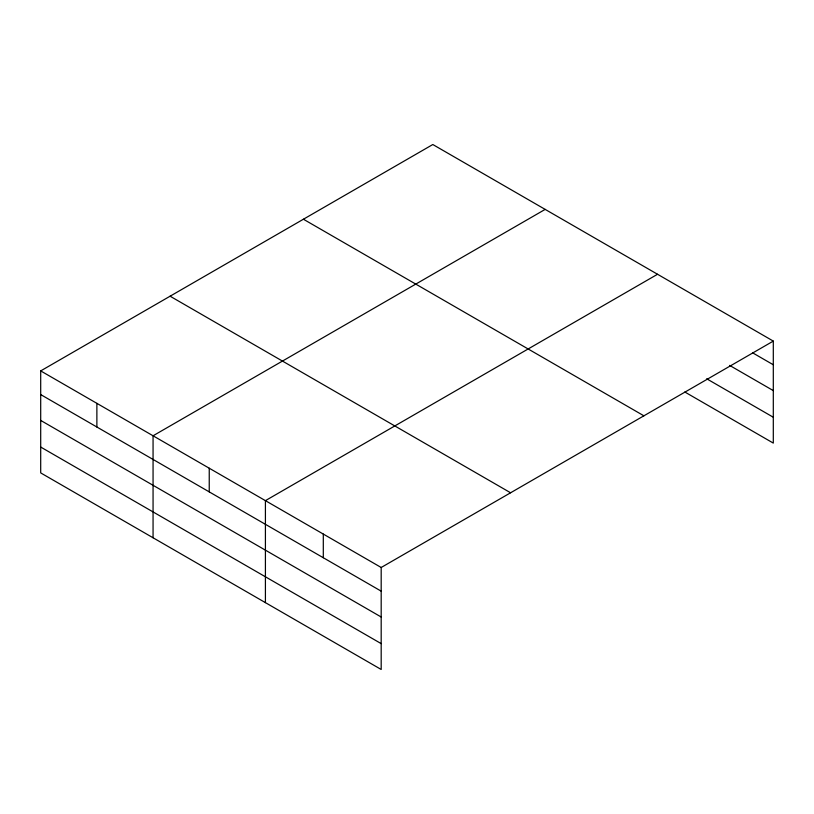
<?xml version="1.0" encoding="UTF-8"?>
<svg xmlns="http://www.w3.org/2000/svg" width="814" height="814" viewBox="0 0 814 814"><rect width="100%" height="100%" fill="white"/><g stroke="black" fill="none" stroke-linecap="round" stroke-linejoin="round"><path stroke-width="1.22" d="M773.3 341.097L432.814 144.526L40.7 370.909L40.7 472.903L381.186 669.474L381.186 567.49L773.3 341.097L773.3 443.091L684.839 392.012M545.177 209.391L153.063 435.785L153.063 537.769M657.539 274.267L265.415 500.651L265.415 602.635M752.553 352.788L773.3 364.764M729.619 365.394L773.3 390.608M706.684 378.775L773.3 417.236M303.418 219.231L643.905 415.812M170.095 296.204L510.582 492.775M40.7 370.909L381.186 567.49M40.7 394.576L381.186 591.157M40.7 420.421L381.186 617.002M40.7 447.049L381.186 643.63M323.3 534.065L323.3 557.732M209.239 468.213L209.239 491.88M96.876 403.347L96.876 427.014"/></g></svg>
